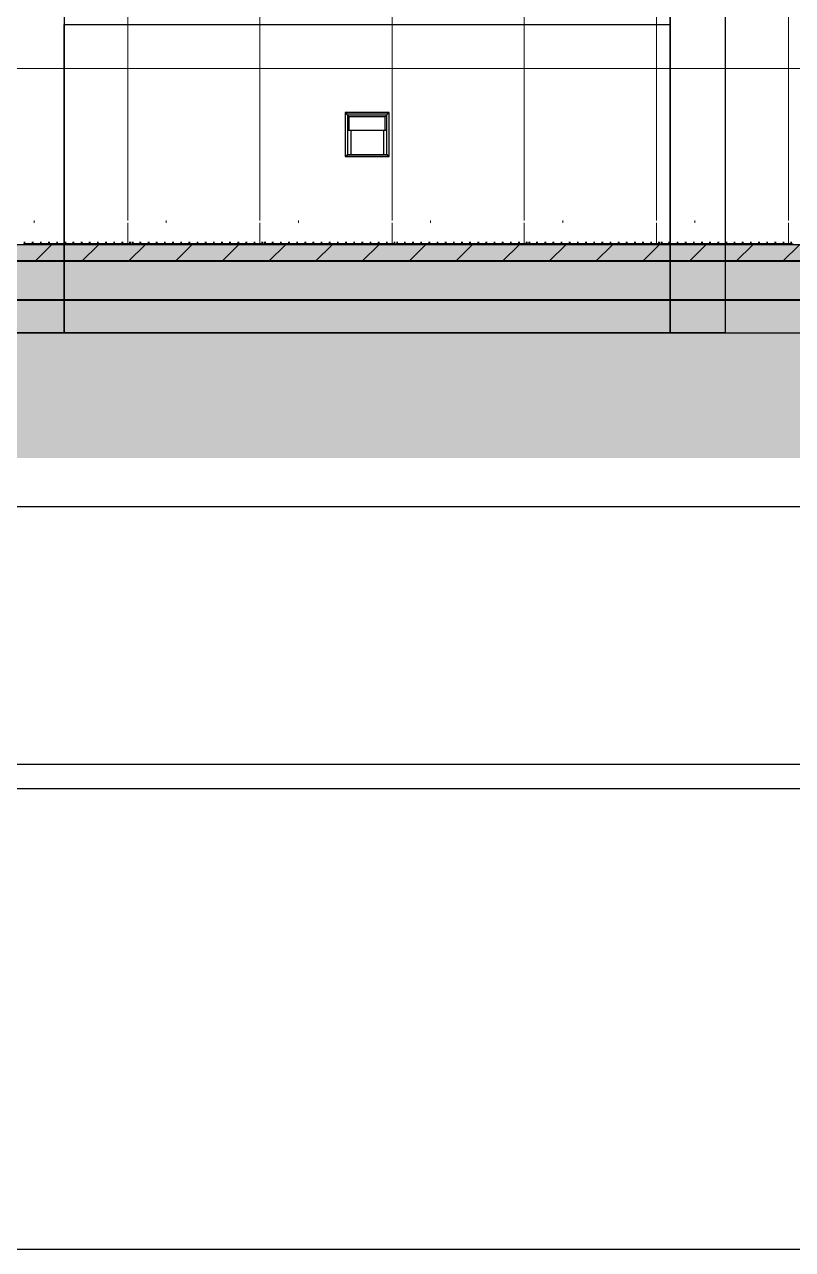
# Model space of a CAD drawing. Header units: millimetres. Extents: x 2519235 to 7246330, y 25937 to 201821.
# Drawn here: x 2855832 to 2859318, y 96627 to 102190 of the extents above; entities that cross this region are included whole.
import ezdxf
from ezdxf.xclip import XClip

# ---------------------------------------------------------------- set-up
doc = ezdxf.new("R2010")
doc.units = ezdxf.units.MM
doc.header["$XCLIPFRAME"] = 0
doc.linetypes.add('TA_GL_000.90000', pattern=[2.475, 0.9, -0.225, 0.225, -0.225, 0.9])
doc.layers.get('Defpoints').update_dxf_attribs({"color": 140})
for name, color, linetype in [('000 - 0_HIDE_OBJ_FRAMING_DEF_SUB_1', 250, 'Continuous'), ('000 - 0_SYM_DWG_GRIDLINE_MAIN_COLOR_251', 251, 'Continuous'), ('000 - CONCRETE_COL_CUT_COLOR_1', 1, 'Continuous'), ('000 - CONCRETE_COL_CUT_COLOR_3', 3, 'Continuous'), ('000 - CONCRETE_COL_CUT_COLOR_5', 5, 'Continuous'), ('000 - CONCRETE_COL_HATCH_', 251, 'Continuous'), ('000 - CONCRETE_COL_WIPEOUT_', 250, 'Continuous'), ('010 - ASPG_DIMS_OVERALL', 1, 'Continuous'), ('_งานโครงสร้าง', 251, 'Continuous')]:
    doc.layers.add(name, color=color, linetype=linetype)
doc.layers.add('A-DETL', color=1, linetype='Continuous', lineweight=70)
doc.layers.add('E-LITE-EQPM', color=2, linetype='Continuous', lineweight=9)
doc.layers.get('A-DETL').off()
doc.styles.add('FAMELINE_FOR_CKST', font='arial.ttf')
doc.styles.add('TA', font='', dxfattribs={"height": 4.5})
doc.styles.get('TA').set_extended_font_data('Cordia New')
doc.dimstyles.new('FAMELINE-CKST_C-C', dxfattribs={"dimtxt": 0.3, "dimasz": 0.15, "dimexe": 0.1, "dimexo": 0.1, "dimgap": 0.05, "dimtad": 1, "dimzin": 0, "dimdsep": 46, "dimtxsty": 'FAMELINE_FOR_CKST', "dimblk": 'ORIGIN', "dimblk1": 'ORIGIN', "dimblk2": 'ORIGIN', "dimsah": 1, "dimcen": 0.1, "dimdle": 0.1, "dimclrd": 256, "dimclre": 256, "dimclrt": 3, "dimadec": 0, "dimazin": 0, "dimtfac": 1, "dimtix": 1, "dimtmove": 2, "dimatfit": 3, "dimfxl": 1, "dimtolj": 1, "dimtzin": 0, "dimlwd": -1, "dimlwe": -1, "dimarcsym": 0})

# ---------------------------------------------------------------- blocks, each defined once
blk = doc.blocks.new('DPA_Drainage Gutter_Landscape PP17_REV B - DPA_Drainage Gutter_Landscape PP17_REV B-36085527-ENTRANCE 1 - ELEVATION 1')
at = {"layer": '000 - 0_HIDE_OBJ_FRAMING_DEF_SUB_1', "lineweight": 70}
for p, q in [((3002990.8, 101195), (3002983.8, 101195)), ((3002990.8, 101190), (3002990.8, 101195)), ((3003027.8, 101195), (3003020.8, 101195)), ((3003020.8, 101195), (3003020.8, 101190)), ((3003027.8, 101190), (3003027.8, 101195)), ((3003064.8, 101195), (3003057.8, 101195)), ((3003057.8, 101195), (3003057.8, 101190)), ((3003064.8, 101190), (3003064.8, 101195)), ((3003101.8, 101195), (3003094.8, 101195)), ((3003094.8, 101195), (3003094.8, 101190)), ((3003101.8, 101190), (3003101.8, 101195)), ((3003138.8, 101195), (3003131.8, 101195)), ((3003131.8, 101195), (3003131.8, 101190)), ((3003138.8, 101190), (3003138.8, 101195)), ((3003175.8, 101195), (3003168.8, 101195)), ((3003168.8, 101195), (3003168.8, 101190)), ((3003175.8, 101190), (3003175.8, 101195)), ((3003212.8, 101195), (3003205.8, 101195)), ((3003205.8, 101195), (3003205.8, 101190)), ((3003212.8, 101190), (3003212.8, 101195)), ((3003249.8, 101195), (3003242.8, 101195)), ((3003242.8, 101195), (3003242.8, 101190)), ((3003249.8, 101190), (3003249.8, 101195)), ((3003286.8, 101195), (3003279.8, 101195)), ((3003279.8, 101195), (3003279.8, 101190)), ((3003286.8, 101190), (3003286.8, 101195)), ((3003323.8, 101195), (3003316.8, 101195)), ((3003316.8, 101195), (3003316.8, 101190)), ((3003323.8, 101190), (3003323.8, 101195)), ((3003360.8, 101195), (3003353.8, 101195)), ((3003353.8, 101195), (3003353.8, 101190)), ((3003360.8, 101190), (3003360.8, 101195)), ((3003397.8, 101195), (3003390.8, 101195)), ((3003390.8, 101195), (3003390.8, 101190)), ((3003397.8, 101190), (3003397.8, 101195)), ((3003434.8, 101195), (3003427.8, 101195)), ((3003427.8, 101195), (3003427.8, 101190)), ((3003434.8, 101190), (3003434.8, 101195)), ((3003469.8, 101195), (3003462.8, 101195)), ((3003462.8, 101195), (3003462.8, 101190)), ((3003469.8, 101190), (3003469.8, 101195)), ((3003481.9, 101195), (3003474.9, 101195)), ((3003474.9, 101195), (3003474.9, 101190)), ((3003481.9, 101190), (3003481.9, 101195)), ((3003516.9, 101195), (3003509.9, 101195)), ((3003509.9, 101195), (3003509.9, 101190)), ((3003516.9, 101190), (3003516.9, 101195)), ((3003553.9, 101195), (3003546.9, 101195)), ((3003546.9, 101195), (3003546.9, 101190)), ((3003553.9, 101190), (3003553.9, 101195)), ((3003590.9, 101195), (3003583.9, 101195)), ((3003583.9, 101195), (3003583.9, 101190)), ((3003590.9, 101190), (3003590.9, 101195)), ((3003627.9, 101195), (3003620.9, 101195)), ((3003620.9, 101195), (3003620.9, 101190)), ((3003627.9, 101190), (3003627.9, 101195)), ((3003664.9, 101195), (3003657.9, 101195)), ((3003657.9, 101195), (3003657.9, 101190)), ((3003664.9, 101190), (3003664.9, 101195)), ((3003701.9, 101195), (3003694.9, 101195)), ((3003694.9, 101195), (3003694.9, 101190)), ((3003701.9, 101190), (3003701.9, 101195)), ((3003738.9, 101195), (3003731.9, 101195)), ((3003731.9, 101195), (3003731.9, 101190)), ((3003738.9, 101190), (3003738.9, 101195)), ((3003775.9, 101195), (3003768.9, 101195)), ((3003768.9, 101195), (3003768.9, 101190)), ((3003775.9, 101190), (3003775.9, 101195)), ((3003812.9, 101195), (3003805.9, 101195)), ((3003805.9, 101195), (3003805.9, 101190)), ((3003812.9, 101190), (3003812.9, 101195)), ((3003849.9, 101195), (3003842.9, 101195)), ((3003842.9, 101195), (3003842.9, 101190)), ((3003849.9, 101190), (3003849.9, 101195)), ((3003886.9, 101195), (3003879.9, 101195)), ((3003879.9, 101195), (3003879.9, 101190)), ((3003886.9, 101190), (3003886.9, 101195)), ((3003923.9, 101195), (3003916.9, 101195)), ((3003916.9, 101195), (3003916.9, 101190)), ((3003923.9, 101190), (3003923.9, 101195)), ((3003960.9, 101195), (3003953.9, 101195)), ((3003953.9, 101195), (3003953.9, 101190)), ((3003960.9, 101190), (3003960.9, 101195)), ((3003997.9, 101195), (3003990.9, 101195)), ((3003990.9, 101195), (3003990.9, 101190)), ((3003997.9, 101190), (3003997.9, 101195)), ((3004034.9, 101195), (3004027.9, 101195)), ((3004027.9, 101195), (3004027.9, 101190)), ((3004034.9, 101190), (3004034.9, 101195)), ((3004069.9, 101195), (3004062.9, 101195)), ((3004062.9, 101195), (3004062.9, 101190)), ((3004069.9, 101190), (3004069.9, 101195)), ((3004082.1, 101195), (3004075.1, 101195)), ((3004075.1, 101195), (3004075.1, 101190)), ((3004082.1, 101190), (3004082.1, 101195)), ((3004117.1, 101195), (3004110.1, 101195)), ((3004110.1, 101195), (3004110.1, 101190)), ((3004117.1, 101190), (3004117.1, 101195)), ((3004154.1, 101195), (3004147.1, 101195)), ((3004147.1, 101195), (3004147.1, 101190)), ((3004154.1, 101190), (3004154.1, 101195)), ((3004191.1, 101195), (3004184.1, 101195)), ((3004184.1, 101195), (3004184.1, 101190)), ((3004191.1, 101190), (3004191.1, 101195)), ((3004228.1, 101195), (3004221.1, 101195)), ((3004221.1, 101195), (3004221.1, 101190)), ((3004228.1, 101190), (3004228.1, 101195)), ((3004265.1, 101195), (3004258.1, 101195)), ((3004258.1, 101195), (3004258.1, 101190)), ((3004265.1, 101190), (3004265.1, 101195)), ((3004302.1, 101195), (3004295.1, 101195)), ((3004295.1, 101195), (3004295.1, 101190)), ((3004302.1, 101190), (3004302.1, 101195)), ((3004339.1, 101195), (3004332.1, 101195)), ((3004332.1, 101195), (3004332.1, 101190)), ((3004339.1, 101190), (3004339.1, 101195)), ((3004376.1, 101195), (3004369.1, 101195)), ((3004369.1, 101195), (3004369.1, 101190)), ((3004376.1, 101190), (3004376.1, 101195)), ((3004413.1, 101195), (3004406.1, 101195)), ((3004406.1, 101195), (3004406.1, 101190)), ((3004413.1, 101190), (3004413.1, 101195)), ((3004450.1, 101195), (3004443.1, 101195)), ((3004443.1, 101195), (3004443.1, 101190)), ((3004450.1, 101190), (3004450.1, 101195)), ((3004487.1, 101195), (3004480.1, 101195)), ((3004480.1, 101195), (3004480.1, 101190)), ((3004487.1, 101190), (3004487.1, 101195)), ((3004524.1, 101195), (3004517.1, 101195)), ((3004517.1, 101195), (3004517.1, 101190)), ((3004524.1, 101190), (3004524.1, 101195)), ((3004561.1, 101195), (3004554.1, 101195)), ((3004554.1, 101195), (3004554.1, 101190)), ((3004561.1, 101190), (3004561.1, 101195)), ((3004598.1, 101195), (3004591.1, 101195)), ((3004591.1, 101195), (3004591.1, 101190)), ((3004598.1, 101190), (3004598.1, 101195)), ((3004635.1, 101195), (3004628.1, 101195)), ((3004628.1, 101195), (3004628.1, 101190)), ((3004635.1, 101190), (3004635.1, 101195)), ((3004670.1, 101195), (3004663.1, 101195)), ((3004663.1, 101195), (3004663.1, 101190)), ((3004670.1, 101190), (3004670.1, 101195)), ((3004682.3, 101195), (3004675.3, 101195)), ((3004675.3, 101195), (3004675.3, 101190)), ((3004682.3, 101190), (3004682.3, 101195)), ((3004717.3, 101195), (3004710.3, 101195)), ((3004710.3, 101195), (3004710.3, 101190)), ((3004717.3, 101190), (3004717.3, 101195)), ((3004754.3, 101195), (3004747.3, 101195)), ((3004747.3, 101195), (3004747.3, 101190)), ((3004754.3, 101190), (3004754.3, 101195)), ((3004791.3, 101195), (3004784.3, 101195)), ((3004784.3, 101195), (3004784.3, 101190)), ((3004791.3, 101190), (3004791.3, 101195)), ((3004828.3, 101195), (3004821.3, 101195)), ((3004821.3, 101195), (3004821.3, 101190)), ((3004828.3, 101190), (3004828.3, 101195)), ((3004865.3, 101195), (3004858.3, 101195)), ((3004858.3, 101195), (3004858.3, 101190)), ((3004865.3, 101190), (3004865.3, 101195)), ((3004902.3, 101195), (3004895.3, 101195)), ((3004895.3, 101195), (3004895.3, 101190)), ((3004902.3, 101190), (3004902.3, 101195)), ((3004939.3, 101195), (3004932.3, 101195)), ((3004932.3, 101195), (3004932.3, 101190)), ((3004939.3, 101190), (3004939.3, 101195)), ((3004976.3, 101195), (3004969.3, 101195)), ((3004969.3, 101195), (3004969.3, 101190)), ((3004976.3, 101190), (3004976.3, 101195)), ((3005013.3, 101195), (3005006.3, 101195)), ((3005006.3, 101195), (3005006.3, 101190)), ((3005013.3, 101190), (3005013.3, 101195)), ((3005050.3, 101195), (3005043.3, 101195)), ((3005043.3, 101195), (3005043.3, 101190)), ((3005050.3, 101190), (3005050.3, 101195)), ((3005087.3, 101195), (3005080.3, 101195)), ((3005080.3, 101195), (3005080.3, 101190)), ((3005087.3, 101190), (3005087.3, 101195)), ((3005124.3, 101195), (3005117.3, 101195)), ((3005117.3, 101195), (3005117.3, 101190)), ((3005124.3, 101190), (3005124.3, 101195)), ((3005161.3, 101195), (3005154.3, 101195)), ((3005154.3, 101195), (3005154.3, 101190)), ((3005161.3, 101190), (3005161.3, 101195)), ((3005198.3, 101195), (3005191.3, 101195)), ((3005191.3, 101195), (3005191.3, 101190)), ((3005198.3, 101190), (3005198.3, 101195)), ((3005235.3, 101195), (3005228.3, 101195)), ((3005228.3, 101195), (3005228.3, 101190)), ((3005235.3, 101190), (3005235.3, 101195)), ((3005270.3, 101195), (3005263.3, 101195)), ((3005263.3, 101195), (3005263.3, 101190)), ((3005270.3, 101190), (3005270.3, 101195)), ((3005282.4, 101195), (3005275.4, 101195)), ((3005275.4, 101195), (3005275.4, 101190)), ((3005282.4, 101190), (3005282.4, 101195)), ((3005317.4, 101195), (3005310.4, 101195)), ((3005310.4, 101195), (3005310.4, 101190)), ((3005317.4, 101190), (3005317.4, 101195)), ((3005354.4, 101195), (3005347.4, 101195)), ((3005347.4, 101195), (3005347.4, 101190)), ((3005354.4, 101190), (3005354.4, 101195)), ((3005391.4, 101195), (3005384.4, 101195)), ((3005384.4, 101195), (3005384.4, 101190)), ((3005391.4, 101190), (3005391.4, 101195)), ((3005428.4, 101195), (3005421.4, 101195)), ((3005421.4, 101195), (3005421.4, 101190)), ((3005428.4, 101190), (3005428.4, 101195)), ((3005465.4, 101195), (3005458.4, 101195)), ((3005458.4, 101195), (3005458.4, 101190)), ((3005465.4, 101190), (3005465.4, 101195)), ((3005502.4, 101195), (3005495.4, 101195)), ((3005495.4, 101195), (3005495.4, 101190)), ((3005502.4, 101190), (3005502.4, 101195)), ((3005539.4, 101195), (3005532.4, 101195)), ((3005532.4, 101195), (3005532.4, 101190)), ((3005539.4, 101190), (3005539.4, 101195)), ((3005576.4, 101195), (3005569.4, 101195)), ((3005569.4, 101195), (3005569.4, 101190)), ((3005576.4, 101190), (3005576.4, 101195)), ((3005613.4, 101195), (3005606.4, 101195)), ((3005606.4, 101195), (3005606.4, 101190)), ((3005613.4, 101190), (3005613.4, 101195)), ((3005650.4, 101195), (3005643.4, 101195)), ((3005643.4, 101195), (3005643.4, 101190)), ((3005650.4, 101190), (3005650.4, 101195)), ((3005687.4, 101195), (3005680.4, 101195)), ((3005680.4, 101195), (3005680.4, 101190)), ((3005687.4, 101190), (3005687.4, 101195)), ((3005724.4, 101195), (3005717.4, 101195)), ((3005717.4, 101195), (3005717.4, 101190)), ((3005724.4, 101190), (3005724.4, 101195)), ((3005761.4, 101195), (3005754.4, 101195)), ((3005754.4, 101195), (3005754.4, 101190)), ((3005761.4, 101190), (3005761.4, 101195)), ((3005798.4, 101195), (3005791.4, 101195)), ((3005791.4, 101195), (3005791.4, 101190)), ((3005798.4, 101190), (3005798.4, 101195)), ((3005835.4, 101195), (3005828.4, 101195)), ((3005828.4, 101195), (3005828.4, 101190)), ((3005835.4, 101190), (3005835.4, 101195)), ((3005870.4, 101195), (3005863.4, 101195)), ((3005863.4, 101195), (3005863.4, 101190)), ((3005870.4, 101190), (3005870.4, 101195)), ((3005882.6, 101195), (3005875.6, 101195)), ((3005875.6, 101195), (3005875.6, 101190)), ((3005882.6, 101190), (3005882.6, 101195)), ((3005917.6, 101195), (3005910.6, 101195)), ((3005910.6, 101195), (3005910.6, 101190)), ((3005917.6, 101190), (3005917.6, 101195)), ((3005954.6, 101195), (3005947.6, 101195)), ((3005947.6, 101195), (3005947.6, 101190)), ((3005954.6, 101190), (3005954.6, 101195)), ((3005991.6, 101195), (3005984.6, 101195)), ((3005984.6, 101195), (3005984.6, 101190)), ((3005991.6, 101190), (3005991.6, 101195)), ((3006028.6, 101195), (3006021.6, 101195)), ((3006021.6, 101195), (3006021.6, 101190)), ((3006028.6, 101190), (3006028.6, 101195)), ((3006065.6, 101195), (3006058.6, 101195)), ((3006058.6, 101195), (3006058.6, 101190)), ((3006065.6, 101190), (3006065.6, 101195)), ((3006102.6, 101195), (3006095.6, 101195)), ((3006095.6, 101195), (3006095.6, 101190)), ((3006102.6, 101190), (3006102.6, 101195)), ((3006139.6, 101195), (3006132.6, 101195)), ((3006132.6, 101195), (3006132.6, 101190)), ((3006139.6, 101190), (3006139.6, 101195)), ((3006176.6, 101195), (3006169.6, 101195)), ((3006169.6, 101195), (3006169.6, 101190)), ((3006176.6, 101190), (3006176.6, 101195)), ((3006213.6, 101195), (3006206.6, 101195)), ((3006206.6, 101195), (3006206.6, 101190)), ((3006213.6, 101190), (3006213.6, 101195)), ((3006250.6, 101195), (3006243.6, 101195)), ((3006243.6, 101195), (3006243.6, 101190)), ((3006250.6, 101190), (3006250.6, 101195)), ((3006287.6, 101195), (3006280.6, 101195)), ((3006280.6, 101195), (3006280.6, 101190)), ((3006287.6, 101190), (3006287.6, 101195)), ((3006324.6, 101195), (3006317.6, 101195)), ((3006317.6, 101195), (3006317.6, 101190)), ((3006324.6, 101190), (3006324.6, 101195)), ((3006361.6, 101195), (3006354.6, 101195)), ((3006354.6, 101195), (3006354.6, 101190)), ((3006361.6, 101190), (3006361.6, 101195)), ((3006398.6, 101195), (3006391.6, 101195)), ((3006391.6, 101195), (3006391.6, 101190)), ((3006398.6, 101190), (3006398.6, 101195)), ((3006435.6, 101195), (3006428.6, 101195)), ((3006428.6, 101195), (3006428.6, 101190)), ((3006435.6, 101190), (3006435.6, 101195)), ((3006470.6, 101195), (3006463.6, 101195)), ((3006463.6, 101195), (3006463.6, 101190)), ((3006470.6, 101190), (3006470.6, 101195))]:
    blk.add_line(p, q, dxfattribs=at)
at = {"layer": '000 - 0_HIDE_OBJ_FRAMING_DEF_SUB_1'}
for p, q in [((3002990.8, 101190), (3002990.8, 101195)), ((3002990.8, 101195), (3003020.8, 101195)), ((3003020.8, 101190), (3002990.8, 101190)), ((3003020.8, 101195), (3003020.8, 101190)), ((3003027.8, 101195), (3003027.8, 101190)), ((3003027.8, 101195), (3003057.8, 101195)), ((3003057.8, 101190), (3003027.8, 101190)), ((3003057.8, 101195), (3003057.8, 101190)), ((3003064.8, 101190), (3003064.8, 101195)), ((3003064.8, 101195), (3003094.8, 101195)), ((3003094.8, 101190), (3003064.8, 101190)), ((3003094.8, 101195), (3003094.8, 101190)), ((3003101.8, 101195), (3003101.8, 101190)), ((3003101.8, 101195), (3003131.8, 101195)), ((3003131.8, 101190), (3003101.8, 101190)), ((3003131.8, 101195), (3003131.8, 101190)), ((3003138.8, 101190), (3003138.8, 101195)), ((3003138.8, 101195), (3003168.8, 101195)), ((3003168.8, 101190), (3003138.8, 101190)), ((3003168.8, 101195), (3003168.8, 101190)), ((3003175.8, 101195), (3003175.8, 101190)), ((3003175.8, 101195), (3003205.8, 101195)), ((3003205.8, 101190), (3003175.8, 101190)), ((3003205.8, 101190), (3003205.8, 101195)), ((3003212.8, 101195), (3003212.8, 101190)), ((3003212.8, 101195), (3003242.8, 101195)), ((3003242.8, 101190), (3003212.8, 101190)), ((3003242.8, 101195), (3003242.8, 101190)), ((3003249.8, 101195), (3003249.8, 101190)), ((3003249.8, 101195), (3003279.8, 101195)), ((3003279.8, 101190), (3003249.8, 101190)), ((3003279.8, 101190), (3003279.8, 101195)), ((3003286.8, 101195), (3003286.8, 101190)), ((3003286.8, 101195), (3003316.8, 101195)), ((3003316.8, 101190), (3003286.8, 101190)), ((3003316.8, 101195), (3003316.8, 101190)), ((3003323.8, 101195), (3003323.8, 101190)), ((3003323.8, 101195), (3003353.8, 101195)), ((3003353.8, 101190), (3003323.8, 101190)), ((3003353.8, 101190), (3003353.8, 101195)), ((3003360.8, 101195), (3003360.8, 101190)), ((3003360.8, 101195), (3003390.8, 101195)), ((3003390.8, 101190), (3003360.8, 101190)), ((3003390.8, 101195), (3003390.8, 101190)), ((3003397.8, 101195), (3003397.8, 101190)), ((3003397.8, 101195), (3003427.8, 101195)), ((3003427.8, 101190), (3003397.8, 101190)), ((3003427.8, 101190), (3003427.8, 101195)), ((3003434.8, 101195), (3003434.8, 101190)), ((3003434.8, 101195), (3003462.8, 101195)), ((3003462.8, 101190), (3003434.8, 101190)), ((3003462.8, 101195), (3003462.8, 101190)), ((3003481.9, 101190), (3003481.9, 101195)), ((3003481.9, 101195), (3003509.9, 101195)), ((3003509.9, 101190), (3003481.9, 101190)), ((3003509.9, 101195), (3003509.9, 101190)), ((3003516.9, 101190), (3003516.9, 101195)), ((3003516.9, 101195), (3003546.9, 101195)), ((3003546.9, 101190), (3003516.9, 101190)), ((3003546.9, 101195), (3003546.9, 101190)), ((3003553.9, 101195), (3003553.9, 101190)), ((3003553.9, 101195), (3003583.9, 101195)), ((3003583.9, 101190), (3003553.9, 101190)), ((3003583.9, 101195), (3003583.9, 101190)), ((3003590.9, 101190), (3003590.9, 101195)), ((3003590.9, 101195), (3003620.9, 101195)), ((3003620.9, 101190), (3003590.9, 101190)), ((3003620.9, 101195), (3003620.9, 101190)), ((3003627.9, 101195), (3003627.9, 101190)), ((3003627.9, 101195), (3003657.9, 101195)), ((3003657.9, 101190), (3003627.9, 101190)), ((3003657.9, 101195), (3003657.9, 101190)), ((3003664.9, 101190), (3003664.9, 101195)), ((3003664.9, 101195), (3003694.9, 101195)), ((3003694.9, 101190), (3003664.9, 101190)), ((3003694.9, 101195), (3003694.9, 101190)), ((3003701.9, 101195), (3003701.9, 101190)), ((3003701.9, 101195), (3003731.9, 101195)), ((3003731.9, 101190), (3003701.9, 101190)), ((3003731.9, 101195), (3003731.9, 101190)), ((3003738.9, 101190), (3003738.9, 101195)), ((3003738.9, 101195), (3003768.9, 101195)), ((3003768.9, 101190), (3003738.9, 101190)), ((3003768.9, 101195), (3003768.9, 101190)), ((3003775.9, 101195), (3003775.9, 101190)), ((3003775.9, 101195), (3003805.9, 101195)), ((3003805.9, 101190), (3003775.9, 101190)), ((3003805.9, 101190), (3003805.9, 101195)), ((3003812.9, 101195), (3003812.9, 101190)), ((3003812.9, 101195), (3003842.9, 101195)), ((3003842.9, 101190), (3003812.9, 101190)), ((3003842.9, 101195), (3003842.9, 101190)), ((3003849.9, 101195), (3003849.9, 101190)), ((3003849.9, 101195), (3003879.9, 101195)), ((3003879.9, 101190), (3003849.9, 101190)), ((3003879.9, 101190), (3003879.9, 101195)), ((3003886.9, 101195), (3003886.9, 101190)), ((3003886.9, 101195), (3003916.9, 101195)), ((3003916.9, 101190), (3003888, 101190)), ((3003916.9, 101195), (3003916.9, 101190)), ((3003923.9, 101195), (3003923.9, 101190)), ((3003923.9, 101195), (3003953.9, 101195)), ((3003953.9, 101190), (3003923.9, 101190)), ((3003953.9, 101190), (3003953.9, 101195)), ((3003960.9, 101195), (3003960.9, 101190)), ((3003960.9, 101195), (3003990.9, 101195)), ((3003990.9, 101190), (3003960.9, 101190)), ((3003990.9, 101195), (3003990.9, 101190)), ((3003997.9, 101195), (3003997.9, 101190)), ((3003997.9, 101195), (3004027.9, 101195)), ((3004027.9, 101190), (3003997.9, 101190)), ((3004027.9, 101190), (3004027.9, 101195)), ((3004034.9, 101195), (3004034.9, 101190)), ((3004034.9, 101195), (3004062.9, 101195)), ((3004062.9, 101190), (3004034.9, 101190)), ((3004062.9, 101195), (3004062.9, 101190)), ((3004082.1, 101190), (3004082.1, 101195)), ((3004082.1, 101195), (3004110.1, 101195)), ((3004110.1, 101190), (3004082.1, 101190)), ((3004110.1, 101195), (3004110.1, 101190)), ((3004117.1, 101190), (3004117.1, 101195)), ((3004117.1, 101195), (3004147.1, 101195)), ((3004147.1, 101190), (3004117.1, 101190)), ((3004147.1, 101195), (3004147.1, 101190)), ((3004154.1, 101195), (3004154.1, 101190)), ((3004154.1, 101195), (3004184.1, 101195)), ((3004184.1, 101190), (3004154.1, 101190)), ((3004184.1, 101195), (3004184.1, 101190)), ((3004191.1, 101190), (3004191.1, 101195)), ((3004191.1, 101195), (3004221.1, 101195)), ((3004221.1, 101190), (3004191.1, 101190)), ((3004221.1, 101195), (3004221.1, 101190)), ((3004228.1, 101195), (3004228.1, 101190)), ((3004228.1, 101195), (3004258.1, 101195)), ((3004258.1, 101190), (3004228.1, 101190)), ((3004258.1, 101195), (3004258.1, 101190)), ((3004265.1, 101190), (3004265.1, 101195)), ((3004265.1, 101195), (3004295.1, 101195)), ((3004295.1, 101190), (3004265.1, 101190)), ((3004295.1, 101195), (3004295.1, 101190)), ((3004302.1, 101195), (3004302.1, 101190)), ((3004302.1, 101195), (3004332.1, 101195)), ((3004332.1, 101190), (3004302.1, 101190)), ((3004332.1, 101195), (3004332.1, 101190)), ((3004339.1, 101190), (3004339.1, 101195)), ((3004339.1, 101195), (3004369.1, 101195)), ((3004369.1, 101190), (3004339.1, 101190)), ((3004369.1, 101195), (3004369.1, 101190)), ((3004376.1, 101195), (3004376.1, 101190)), ((3004376.1, 101195), (3004406.1, 101195)), ((3004406.1, 101190), (3004376.1, 101190)), ((3004406.1, 101190), (3004406.1, 101195)), ((3004413.1, 101195), (3004413.1, 101190)), ((3004413.1, 101195), (3004443.1, 101195)), ((3004443.1, 101190), (3004413.1, 101190)), ((3004443.1, 101195), (3004443.1, 101190)), ((3004450.1, 101195), (3004450.1, 101190)), ((3004450.1, 101195), (3004480.1, 101195)), ((3004480.1, 101190), (3004450.1, 101190)), ((3004480.1, 101190), (3004480.1, 101195)), ((3004487.1, 101195), (3004487.1, 101190)), ((3004487.1, 101195), (3004517.1, 101195)), ((3004517.1, 101190), (3004487.1, 101190)), ((3004517.1, 101195), (3004517.1, 101190)), ((3004524.1, 101195), (3004524.1, 101190)), ((3004524.1, 101195), (3004554.1, 101195)), ((3004554.1, 101190), (3004524.1, 101190)), ((3004554.1, 101190), (3004554.1, 101195)), ((3004561.1, 101195), (3004561.1, 101190)), ((3004561.1, 101195), (3004591.1, 101195)), ((3004591.1, 101190), (3004561.1, 101190)), ((3004591.1, 101195), (3004591.1, 101190)), ((3004598.1, 101195), (3004598.1, 101190)), ((3004598.1, 101195), (3004628.1, 101195)), ((3004628.1, 101190), (3004598.1, 101190)), ((3004628.1, 101190), (3004628.1, 101195)), ((3004635.1, 101195), (3004635.1, 101190)), ((3004635.1, 101195), (3004663.1, 101195)), ((3004663.1, 101190), (3004635.1, 101190)), ((3004663.1, 101195), (3004663.1, 101190)), ((3004682.3, 101190), (3004682.3, 101195)), ((3004682.3, 101195), (3004710.3, 101195)), ((3004710.3, 101190), (3004682.3, 101190)), ((3004710.3, 101195), (3004710.3, 101190)), ((3004717.3, 101190), (3004717.3, 101195)), ((3004717.3, 101195), (3004747.3, 101195)), ((3004747.3, 101190), (3004717.3, 101190)), ((3004747.3, 101195), (3004747.3, 101190)), ((3004754.3, 101195), (3004754.3, 101190)), ((3004754.3, 101195), (3004784.3, 101195)), ((3004784.3, 101190), (3004754.3, 101190)), ((3004784.3, 101195), (3004784.3, 101190)), ((3004791.3, 101190), (3004791.3, 101195)), ((3004791.3, 101195), (3004821.3, 101195)), ((3004821.3, 101190), (3004791.3, 101190)), ((3004821.3, 101195), (3004821.3, 101190)), ((3004828.3, 101195), (3004828.3, 101190)), ((3004828.3, 101195), (3004858.3, 101195)), ((3004858.3, 101190), (3004828.3, 101190)), ((3004858.3, 101195), (3004858.3, 101190)), ((3004865.3, 101190), (3004865.3, 101195)), ((3004865.3, 101195), (3004895.3, 101195)), ((3004895.3, 101190), (3004865.3, 101190)), ((3004895.3, 101195), (3004895.3, 101190)), ((3004902.3, 101195), (3004902.3, 101190)), ((3004902.3, 101195), (3004932.3, 101195)), ((3004932.3, 101190), (3004902.3, 101190)), ((3004932.3, 101195), (3004932.3, 101190)), ((3004939.3, 101190), (3004939.3, 101195)), ((3004939.3, 101195), (3004969.3, 101195)), ((3004969.3, 101190), (3004939.3, 101190)), ((3004969.3, 101195), (3004969.3, 101190)), ((3004976.3, 101195), (3004976.3, 101190)), ((3004976.3, 101195), (3005006.3, 101195)), ((3005006.3, 101190), (3004976.3, 101190)), ((3005006.3, 101190), (3005006.3, 101195)), ((3005013.3, 101195), (3005013.3, 101190)), ((3005013.3, 101195), (3005043.3, 101195)), ((3005043.3, 101190), (3005013.3, 101190)), ((3005043.3, 101195), (3005043.3, 101190)), ((3005050.3, 101195), (3005050.3, 101190)), ((3005050.3, 101195), (3005080.3, 101195)), ((3005080.3, 101190), (3005050.3, 101190)), ((3005080.3, 101190), (3005080.3, 101195)), ((3005087.3, 101195), (3005087.3, 101190)), ((3005087.3, 101195), (3005117.3, 101195)), ((3005117.3, 101190), (3005087.3, 101190)), ((3005117.3, 101195), (3005117.3, 101190)), ((3005124.3, 101195), (3005124.3, 101190)), ((3005124.3, 101195), (3005154.3, 101195)), ((3005154.3, 101190), (3005124.3, 101190)), ((3005154.3, 101190), (3005154.3, 101195)), ((3005161.3, 101195), (3005161.3, 101190)), ((3005161.3, 101195), (3005191.3, 101195)), ((3005191.3, 101190), (3005161.3, 101190)), ((3005191.3, 101195), (3005191.3, 101190)), ((3005198.3, 101195), (3005198.3, 101190)), ((3005198.3, 101195), (3005228.3, 101195)), ((3005228.3, 101190), (3005198.3, 101190)), ((3005228.3, 101190), (3005228.3, 101195)), ((3005235.3, 101195), (3005235.3, 101190)), ((3005235.3, 101195), (3005263.3, 101195)), ((3005263.3, 101190), (3005235.3, 101190)), ((3005263.3, 101195), (3005263.3, 101190)), ((3005282.4, 101190), (3005282.4, 101195)), ((3005282.4, 101195), (3005310.4, 101195)), ((3005310.4, 101190), (3005282.4, 101190)), ((3005310.4, 101195), (3005310.4, 101190)), ((3005317.4, 101190), (3005317.4, 101195)), ((3005317.4, 101195), (3005347.4, 101195)), ((3005347.4, 101190), (3005317.4, 101190)), ((3005347.4, 101195), (3005347.4, 101190)), ((3005354.4, 101195), (3005354.4, 101190)), ((3005354.4, 101195), (3005384.4, 101195)), ((3005384.4, 101190), (3005354.4, 101190)), ((3005384.4, 101195), (3005384.4, 101190)), ((3005391.4, 101190), (3005391.4, 101195)), ((3005391.4, 101195), (3005421.4, 101195)), ((3005421.4, 101190), (3005391.4, 101190)), ((3005421.4, 101195), (3005421.4, 101190)), ((3005428.4, 101195), (3005428.4, 101190)), ((3005428.4, 101195), (3005458.4, 101195)), ((3005458.4, 101190), (3005428.4, 101190)), ((3005458.4, 101195), (3005458.4, 101190)), ((3005465.4, 101190), (3005465.4, 101195)), ((3005465.4, 101195), (3005495.4, 101195)), ((3005495.4, 101190), (3005465.4, 101190)), ((3005495.4, 101195), (3005495.4, 101190)), ((3005502.4, 101195), (3005502.4, 101190)), ((3005502.4, 101195), (3005532.4, 101195)), ((3005532.4, 101190), (3005502.4, 101190)), ((3005532.4, 101195), (3005532.4, 101190)), ((3005539.4, 101190), (3005539.4, 101195)), ((3005539.4, 101195), (3005569.4, 101195)), ((3005569.4, 101190), (3005539.4, 101190)), ((3005569.4, 101195), (3005569.4, 101190)), ((3005576.4, 101195), (3005576.4, 101190)), ((3005576.4, 101195), (3005606.4, 101195)), ((3005606.4, 101190), (3005576.4, 101190)), ((3005606.4, 101190), (3005606.4, 101195)), ((3005613.4, 101195), (3005613.4, 101190)), ((3005613.4, 101195), (3005643.4, 101195)), ((3005643.4, 101190), (3005613.4, 101190)), ((3005643.4, 101195), (3005643.4, 101190)), ((3005650.4, 101195), (3005650.4, 101190)), ((3005650.4, 101195), (3005680.4, 101195)), ((3005680.4, 101190), (3005650.4, 101190)), ((3005680.4, 101190), (3005680.4, 101195)), ((3005687.4, 101195), (3005687.4, 101190)), ((3005687.4, 101195), (3005717.4, 101195)), ((3005717.4, 101190), (3005687.4, 101190)), ((3005717.4, 101195), (3005717.4, 101190)), ((3005724.4, 101195), (3005724.4, 101190)), ((3005724.4, 101195), (3005754.4, 101195)), ((3005754.4, 101190), (3005724.4, 101190)), ((3005754.4, 101190), (3005754.4, 101195)), ((3005761.4, 101195), (3005761.4, 101190)), ((3005761.4, 101195), (3005791.4, 101195)), ((3005791.4, 101190), (3005761.4, 101190)), ((3005791.4, 101195), (3005791.4, 101190)), ((3005798.4, 101195), (3005798.4, 101190)), ((3005798.4, 101195), (3005828.4, 101195)), ((3005828.4, 101190), (3005798.4, 101190)), ((3005828.4, 101190), (3005828.4, 101195)), ((3005835.4, 101195), (3005835.4, 101190)), ((3005835.4, 101195), (3005863.4, 101195)), ((3005863.4, 101190), (3005835.4, 101190)), ((3005863.4, 101195), (3005863.4, 101190)), ((3005882.6, 101190), (3005882.6, 101195)), ((3005882.6, 101195), (3005910.6, 101195)), ((3005910.6, 101190), (3005882.6, 101190)), ((3005910.6, 101195), (3005910.6, 101190)), ((3005917.6, 101190), (3005917.6, 101195)), ((3005917.6, 101195), (3005947.6, 101195)), ((3005947.6, 101190), (3005917.6, 101190)), ((3005947.6, 101195), (3005947.6, 101190)), ((3005954.6, 101195), (3005954.6, 101190)), ((3005954.6, 101195), (3005984.6, 101195)), ((3005984.6, 101190), (3005954.6, 101190)), ((3005984.6, 101195), (3005984.6, 101190)), ((3005991.6, 101190), (3005991.6, 101195)), ((3005991.6, 101195), (3006021.6, 101195)), ((3006021.6, 101190), (3005991.6, 101190)), ((3006021.6, 101195), (3006021.6, 101190)), ((3006028.6, 101195), (3006028.6, 101190)), ((3006028.6, 101195), (3006058.6, 101195)), ((3006058.6, 101190), (3006028.6, 101190)), ((3006058.6, 101195), (3006058.6, 101190)), ((3006065.6, 101190), (3006065.6, 101195)), ((3006065.6, 101195), (3006095.6, 101195)), ((3006095.6, 101190), (3006065.6, 101190)), ((3006095.6, 101195), (3006095.6, 101190)), ((3006102.6, 101195), (3006102.6, 101190)), ((3006102.6, 101195), (3006132.6, 101195)), ((3006132.6, 101190), (3006102.6, 101190)), ((3006132.6, 101195), (3006132.6, 101190)), ((3006139.6, 101190), (3006139.6, 101195)), ((3006139.6, 101195), (3006169.6, 101195)), ((3006169.6, 101190), (3006139.6, 101190)), ((3006169.6, 101195), (3006169.6, 101190)), ((3006176.6, 101195), (3006176.6, 101190)), ((3006176.6, 101195), (3006206.6, 101195)), ((3006206.6, 101190), (3006176.6, 101190)), ((3006206.6, 101190), (3006206.6, 101195)), ((3006213.6, 101195), (3006213.6, 101190)), ((3006213.6, 101195), (3006243.6, 101195)), ((3006243.6, 101190), (3006213.6, 101190)), ((3006243.6, 101195), (3006243.6, 101190)), ((3006250.6, 101195), (3006250.6, 101190)), ((3006250.6, 101195), (3006280.6, 101195)), ((3006280.6, 101190), (3006250.6, 101190)), ((3006280.6, 101190), (3006280.6, 101195)), ((3006287.6, 101195), (3006287.6, 101190)), ((3006287.6, 101195), (3006317.6, 101195)), ((3006317.6, 101190), (3006287.6, 101190)), ((3006317.6, 101195), (3006317.6, 101190)), ((3006324.6, 101195), (3006324.6, 101190)), ((3006324.6, 101195), (3006354.6, 101195)), ((3006354.6, 101190), (3006324.6, 101190)), ((3006354.6, 101190), (3006354.6, 101195)), ((3006361.6, 101195), (3006361.6, 101190)), ((3006361.6, 101195), (3006391.6, 101195)), ((3006391.6, 101190), (3006361.6, 101190)), ((3006391.6, 101195), (3006391.6, 101190)), ((3006398.6, 101195), (3006398.6, 101190)), ((3006398.6, 101195), (3006428.6, 101195)), ((3006428.6, 101190), (3006398.6, 101190)), ((3006428.6, 101190), (3006428.6, 101195)), ((3006435.6, 101195), (3006435.6, 101190)), ((3006435.6, 101195), (3006463.6, 101195)), ((3006463.6, 101190), (3006435.6, 101190)), ((3006463.6, 101195), (3006463.6, 101190))]:
    blk.add_line(p, q, dxfattribs=at)
blk = doc.blocks.new('DPA_LIGHTING_WALL MOUNT_WLL711 1 - 10W LED_use_-35905488-ENTRANCE 1 - ELEVATION 1')
at = {"layer": '000 - 0_HIDE_OBJ_FRAMING_DEF_SUB_1'}
for p, q in [((2983642.6, 101790), (2983442.6, 101790)), ((2983442.6, 101790), (2983442.6, 101590)), ((2983443.6, 101789), (2983459.7, 101771)), ((2983443.6, 101789), (2983641.6, 101789)), ((2983443.6, 101591), (2983443.6, 101789)), ((2983452.6, 101780), (2983632.6, 101780)), ((2983452.6, 101780), (2983452.6, 101600)), ((2983624.7, 101771), (2983459.7, 101771)), ((2983459.7, 101771), (2983459.7, 101709.4)), ((2983624.7, 101771), (2983641.6, 101789)), ((2983624.7, 101709.4), (2983624.7, 101771)), ((2983632.6, 101600), (2983632.6, 101780)), ((2983641.6, 101789), (2983641.6, 101591)), ((2983642.6, 101590), (2983642.6, 101790)), ((2983452.6, 101709.4), (2983632.6, 101709.4)), ((2983468.3, 101709.4), (2983468.3, 101600)), ((2983618.1, 101600), (2983618.1, 101709.4)), ((2983442.6, 101590), (2983452.6, 101600)), ((2983442.6, 101590), (2983642.6, 101590)), ((2983641.6, 101591), (2983443.6, 101591)), ((2983452.6, 101600), (2983632.6, 101600)), ((2983642.6, 101590), (2983632.6, 101600))]:
    blk.add_line(p, q, dxfattribs=at)
blk = doc.blocks.new('*U1049')
at = {"layer": '000 - CONCRETE_COL_HATCH_'}
h = blk.add_hatch(dxfattribs=at)
h.set_pattern_fill('ANSI31', color=256, scale=0.25)
h.set_pattern_definition([(45, (1983745.8844, -850006.8257), (-0.56126600757, 0.56126600757), [])])
h.paths.add_polyline_path([(0, 0), (0, -75), (15426.4, -75), (15833.7, -75), (44374.7, -75), (44374.7, 0)])
at = {"layer": '000 - CONCRETE_COL_CUT_COLOR_1', "color": 0}
blk.add_lwpolyline([(44374.7, 0), (0, 0), (0, -75), (15426.4, -75), (15833.7, -75), (44374.7, -75)], dxfattribs=at)
blk = doc.blocks.new('*U1051')
at = {"layer": '000 - CONCRETE_COL_HATCH_'}
h = blk.add_hatch(dxfattribs=at)
h.set_pattern_fill('EARTH', color=256, scale=0.5, angle=45)
h.set_pattern_definition([(45, (88751.0504, -816679.242), (0, 4.49012806), [3.175, -3.175]), (45, (88750.2085, -816678.4), (0, 4.49012806), [3.175, -3.175]), (45, (88749.3666, -816677.558), (0, 4.49012806), [3.175, -3.175]), (135, (88749.3666, -816676.997), (-4.49012806, 0), [3.175, -3.175]), (135, (88750.2085, -816676.155), (-4.49012806, 0), [3.175, -3.175]), (135, (88751.0504, -816675.313), (-4.49012806, 0), [3.175, -3.175])])
h.paths.add_polyline_path([(0, 0), (44375.5, 0), (44375.5, 718), (0, 718)])
blk = doc.blocks.new('*U1679')
at = {"layer": '000 - CONCRETE_COL_HATCH_'}
h = blk.add_hatch(dxfattribs=at)
h.set_pattern_fill('AR-CONC', color=256, scale=0.04)
h.set_pattern_definition([(50, (362366.6603, -853071.7804), (7.28738676, -0.63756342), [0.762, -8.382]), (355, (362366.66, -853071.7804), (-1.40973686, 7.64227381), [0.6096, -6.705623367]), (100.4514447, (362367.2676, -853071.8336), (5.877649884, 7.004710076), [0.64760035, -7.123609784]), (46.1842, (362366.66, -853069.748), (10.84316164, -1.68169312), [1.143, -12.573]), (96.6355576, (362367.564, -853069.889), (9.49616536, 9.89704498), [0.97140093, -10.68542433]), (351.1841512, (362366.66, -853069.748), (9.49616536, 9.89704498), [0.91439868, -10.05838928]), (21, (362367.6763, -853070.2564), (6.06457565, -4.090607927), [0.762, -8.382]), (326, (362367.676, -853070.2564), (2.472081134, 7.367518645), [0.6096, -6.7056]), (71.451445, (362368.182, -853070.597), (8.53665677, 3.276910755), [0.64760035, -7.123597504]), (37.5, (362366.6603, -853071.7804), (0.12354413, 3.382201555), [0, -6.62432, 0, -6.8072, 0, -6.731]), (7.5, (362366.6603, -853071.7804), (2.6727865, 4.007222993), [0, -3.88112, 0, -6.47192, 0, -2.5654]), (327.5, (362364.3947, -853071.7804), (5.423623807, -0.22914976), [0, -2.54, 0, -7.9248, 0, -10.5156]), (317.5, (362363.3787, -853071.7804), (5.925167255, 1.017059641), [0, -3.302, 0, -5.26288, 0, -7.4676])])
h.paths.add_polyline_path([(0, 0), (0, -893), (320, -893), (347.6, -893), (347.6, -175), (44723.1, -175), (44723.1, -893), (45073.5, -893), (45073.1, -25), (45023.1, -25), (45023.1, 375), (44723.1, 375), (44723.1, 0), (347.6, 0), (347.6, 375), (47.6, 375), (47.6, 0)])
at = {"layer": '000 - CONCRETE_COL_CUT_COLOR_1', "color": 0, "lineweight": -2}
for points in [[(347.6, -175), (44723.1, -175)], [(44723.1, 0), (347.6, 0)]]:
    blk.add_lwpolyline(points, dxfattribs=at)
blk = doc.blocks.new('W-1-PP17-ENT1_REV02_20260415-155428_PP17_ENT1_EX_ELE1')
at = {"layer": '000 - 0_HIDE_OBJ_FRAMING_DEF_SUB_1', "lineweight": 9}
h = blk.add_hatch(dxfattribs=at)
h.set_pattern_fill('FP_10', color=256, style=0, pattern_type=2)
h.set_pattern_definition([(90, (-17700.16, 101390), (-600, 4e-14), [])])
h.paths.add_polyline_path([(-18050.2, 101990), (5079.9, 101990), (5079.9, 102290), (-18050.2, 102290), (-18050.2, 102050.1)])
h = blk.add_hatch(dxfattribs=at)
h.set_pattern_fill('FP_15', color=256, style=0, pattern_type=2)
h.set_pattern_definition([(90, (3899.84, 101390), (-600, 4e-14), [])])
h.paths.add_polyline_path([(8850.6, 101990), (11360.1, 101990), (11360.1, 102290), (5099.8, 102290), (5099.8, 102190), (5079.9, 102189.7), (5079.9, 101990), (8647, 101990)])
h.paths.add_polyline_path([(11781.4, 101990), (11781.4, 102290), (11510.1, 102290), (11510.1, 101990), (11701.6, 101990)])
h = blk.add_hatch(dxfattribs=at)
h.set_pattern_fill('FP_3', color=256, style=0, pattern_type=2)
h.set_pattern_definition([(90, (-17700.16, 101300), (-600, 4e-14), [])])
h.paths.add_polyline_path([(-14272.3, 101190), (-14272.3, 101195), (-13677.3, 101195), (-13677.3, 101190), (-13672.1, 101190), (-13672.1, 101195), (-13077.1, 101195), (-13077.1, 101190), (-13072, 101190), (-13072, 101195), (-12477, 101195), (-12477, 101190), (-12471.8, 101190), (-12471.8, 101195), (-11876.8, 101195), (-11876.8, 101190), (-11871.7, 101190), (-11871.7, 101195), (-11276.7, 101195), (-11276.7, 101190), (-11271.5, 101190), (-11271.5, 101195), (-10676.5, 101195), (-10676.5, 101190), (-10671.4, 101190), (-10671.4, 101195), (-10076.4, 101195), (-10076.4, 101190), (-10071.2, 101190), (-10071.2, 101195), (-9476.2, 101195), (-9476.2, 101190), (-9471.1, 101190), (-9471.1, 101195), (-8876.1, 101195), (-8876.1, 101190), (-8870.9, 101190), (-8870.9, 101195), (-8275.9, 101195), (-8275.9, 101190), (-8270.7, 101190), (-8270.7, 101195), (-7675.7, 101195), (-7675.7, 101190), (-7670.6, 101190), (-7670.6, 101195), (-7075.6, 101195), (-7075.6, 101190), (-7070.4, 101190), (-7070.4, 101195), (-6475.4, 101195), (-6475.4, 101190), (-6470.3, 101190), (-6470.3, 101195), (-5875.3, 101195), (-5875.3, 101190), (-5870.1, 101190), (-5870.1, 101195), (-5275.1, 101195), (-5275.1, 101190), (-5270, 101190), (-5270, 101195), (-4675, 101195), (-4675, 101190), (-4669.8, 101190), (-4669.8, 101195), (-4074.8, 101195), (-4074.8, 101190), (-4069.7, 101190), (-4069.7, 101195), (-3474.7, 101195), (-3474.7, 101190), (-3469.5, 101190), (-3469.5, 101195), (-2874.5, 101195), (-2874.5, 101190), (-2869.4, 101190), (-2869.4, 101195), (-2274.4, 101195), (-2274.4, 101190), (-2269.2, 101190), (-2269.2, 101195), (-1674.2, 101195), (-1674.2, 101190), (-1669, 101190), (-1669, 101195), (-1074, 101195), (-1074, 101190), (-1068.9, 101190), (-1068.9, 101195), (-473.9, 101195), (-473.9, 101190), (-468.7, 101190), (-468.7, 101195), (126.3, 101195), (126.3, 101190), (131.4, 101190), (131.4, 101195), (726.4, 101195), (726.4, 101190), (731.6, 101190), (731.6, 101195), (1326.6, 101195), (1326.6, 101190), (1331.7, 101190), (1331.7, 101195), (1926.7, 101195), (1927, 101190), (1931.9, 101190), (1931.9, 101195), (2526.9, 101195), (2526.9, 101190), (2532, 101190), (2532, 101195), (3127, 101195), (3127, 101190), (3132.2, 101190), (3132.2, 101195), (3727.2, 101195), (3727.2, 101190), (3732.4, 101190), (3732.4, 101195), (4327.4, 101195), (4327.4, 101190), (4332.5, 101190), (4332.5, 101195), (4927.5, 101195), (4927.5, 101190), (4932.7, 101190), (4932.7, 101195), (5527.7, 101195), (5527.7, 101190), (5532.8, 101190), (5532.8, 101195), (6127.8, 101195), (6127.8, 101190), (6133, 101190), (6133, 101195), (6728, 101195), (6728, 101190), (6733.1, 101190), (6733.1, 101195), (6994.4, 101195), (6994.4, 101290), (-18050.2, 101290), (-18050.2, 101195), (-17878.4, 101195), (-17878.4, 101190), (-17873.2, 101190), (-17873.2, 101195), (-17278.2, 101195), (-17278.2, 101190), (-17273.1, 101190), (-17273.1, 101195), (-16678.1, 101195), (-16678.1, 101190), (-16672.9, 101190), (-16672.9, 101195), (-16077.9, 101195), (-16077.9, 101190), (-16072.8, 101190), (-16072.8, 101195), (-15477.8, 101195), (-15477.8, 101190), (-15472.6, 101190), (-15472.6, 101195), (-14877.6, 101195), (-14877.6, 101190), (-14872.5, 101190), (-14872.5, 101195), (-14277.5, 101195), (-14277.5, 101190)])
h.paths.add_polyline_path([(11534.4, 101190), (11534.4, 101195), (11556.3, 101195), (11556.3, 101290), (11510.1, 101289.7), (11510.1, 101195), (11529.2, 101195), (11529.2, 101190)])
h.paths.add_polyline_path([(7328.1, 101190), (7333.3, 101190), (7333.3, 101195), (7928.3, 101195), (7928.3, 101190), (7933.4, 101190), (7933.4, 101195), (8528.4, 101195), (8528.4, 101190), (8533.6, 101190), (8533.6, 101195), (9128.6, 101195), (9128.6, 101190), (9133.7, 101190), (9133.7, 101195), (9728.7, 101195), (9728.7, 101190), (9733.9, 101190), (9733.9, 101195), (10328.9, 101195), (10328.9, 101190), (10334.1, 101190), (10334.1, 101195), (10929.1, 101195), (10929.1, 101190), (10934.2, 101190), (10934.2, 101195), (11360.1, 101195), (11360.1, 101290), (7294.4, 101290), (7294.4, 101195), (7328.1, 101195)])
h.paths.add_polyline_path([(-13549.5, 101300), (11360.1, 101300), (11360.1, 101990), (7304.8, 101990), (7304.8, 101680), (7094.8, 101680), (7094.8, 101990), (-8932.7, 101990), (-8932.7, 101680), (-9142.7, 101680), (-9142.7, 101990), (-18050.2, 101990), (-18050.2, 101300), (-13550.2, 101300)])
h.paths.add_polyline_path([(11556.3, 101300), (11556.3, 101990), (11510.1, 101988.9), (11510.1, 101300)])
at = {"layer": '000 - 0_HIDE_OBJ_FRAMING_DEF_SUB_1', "lineweight": 25}
h = blk.add_hatch(dxfattribs=at)
h.set_pattern_fill('FP_20', color=256, style=0, pattern_type=2)
h.set_pattern_definition([(50, (230.58, 4e-11), (364.3679, -31.8783), [38.1, -419.1]), (355, (230.6, 4e-11), (-70.4859, 382.1133), [30.48, -335.28]), (100.451, (260.95, -2.66), (293.885, 350.2334), [32.38, -356.18]), (46.184, (230.6, 101.6), (542.1585, -84.0858), [57.15, -628.65]), (96.636, (275.76, 94.6), (474.805, 494.8554), [48.57, -534.27]), (351.184, (230.6, 101.6), (474.8102, 494.85), [45.72, -502.92]), (21, (281.38, 76.2), (303.2285, -204.5305), [38.1, -419.1]), (326, (281.4, 76.2), (123.6039, 368.376), [30.48, -335.28]), (71.451, (306.65, 59.16), (426.8341, 163.8427), [32.38, -356.18]), (37.5, (230.58, 4e-11), (6.17665, 169.11015), [16.764, -314.452, 16.764, -323.596, -336.55]), (37.5, (230.58, 4e-11), (6.17665, 169.11015), [-671.576, 16.764, -319.786]), (7.5, (230.58, 4e-11), (133.63888, 200.3615), [16.764, -177.292, 16.764, -306.832, -128.27]), (7.5, (230.58, 4e-11), (133.63888, 200.3615), [-517.652, 16.764, -111.506]), (327.5, (117.3, 4e-11), (271.18182, -11.45836), [16.764, -110.236, 16.764, -379.476, -525.78]), (327.5, (117.3, 4e-11), (271.18182, -11.45836), [-523.24, 16.764, -509.016]), (317.5, (66.5, 4e-11), (296.2585, 50.85285), [16.764, -148.336, 16.764, -246.38, -373.38]), (317.5, (66.5, 4e-11), (296.2585, 50.85285), [-428.244, 16.764, -356.616])])
h.paths.add_polyline_path([(-20424, 100222), (-20424, 100940), (23951.5, 100940), (23951.5, 100222), (24301.9, 100222), (24301.5, 101090), (24251.5, 101090), (24251.5, 101490), (23951.5, 101490), (23951.5, 101115), (-20424, 101115), (-20424, 101490), (-20724, 101490), (-20724, 101115), (-20771.6, 101115), (-20771.6, 100222), (-20451.6, 100222)])
at = {"layer": '000 - 0_HIDE_OBJ_FRAMING_DEF_SUB_1', "lineweight": 9}
h = blk.add_hatch(dxfattribs=at)
h.set_pattern_fill('FP_2', color=256, style=0, pattern_type=2)
h.set_pattern_definition([(90, (-18125.16, 100940), (-600, 4e-14), [])])
h.paths.add_polyline_path([(-18029.6, 101290), (11360.1, 101290), (11360.1, 101300), (-18050.2, 101300), (-18050.2, 101290)])
h.paths.add_polyline_path([(11556.3, 101290), (11569, 101290.1), (11569, 101300), (11510.1, 101300), (11510.1, 101290)])
h = blk.add_hatch(dxfattribs=at)
h.set_pattern_fill('FP_14', color=256, style=0, pattern_type=2)
h.set_pattern_definition([(45, (230.58, 4e-11), (-106.06602, 106.06602), [])])
h.paths.add_polyline_path([(-4589.5, 101115), (23951.5, 101115), (23951.5, 101190), (-20423.2, 101190), (-20423.2, 101115), (-4996.7, 101115)])
for points in [[(-20771.6, 101115), (-20771.6, 100222), (-20451.6, 100222), (-20424, 100222), (-20424, 100940), (23951.5, 100940), (23951.5, 100222), (24301.9, 100222), (24301.5, 101090), (24251.5, 101090), (24251.5, 101490), (23951.5, 101490), (23951.5, 101115), (-20424, 101115), (-20424, 101490), (-20724, 101490), (-20724, 101115)], [(-20423.2, 101190), (-20423.2, 101115), (-4996.7, 101115), (-4589.5, 101115), (23951.5, 101115), (23951.5, 101190)]]:
    blk.add_lwpolyline(points, close=True)
for p, q in [((-10050.2, 101990), (11360.1, 101990)), ((5079.9, 101990), (-10050.2, 101990)), ((11360.1, 101990), (5079.9, 101990))]:
    blk.add_line(p, q, dxfattribs=at)
at = {"layer": 'A-DETL'}
blk.add_blockref('DPA_Drainage Gutter_Landscape PP17_REV B - DPA_Drainage Gutter_Landscape PP17_REV B-36085527-ENTRANCE 1 - ELEVATION 1', (-3000942.9, 0), dxfattribs=at)
at = {"layer": 'E-LITE-EQPM'}
blk.add_blockref('DPA_LIGHTING_WALL MOUNT_WLL711 1 - 10W LED_use_-35905488-ENTRANCE 1 - ELEVATION 1', (-2979942.9, 0), dxfattribs=at)
blk.add_blockref('*U1051', (-20424, 100222))
at = {"layer": '000 - CONCRETE_COL_CUT_COLOR_3'}
blk.add_blockref('*U1049', (-20423.2, 101190), dxfattribs=at)
at = {"layer": '000 - CONCRETE_COL_CUT_COLOR_5', "color": 30, "lineweight": 40}
blk.add_blockref('*U1679', (-20771.6, 101115), dxfattribs=at)
blk = doc.blocks.new('*U1068')
at = {"layer": '000 - 0_SYM_DWG_GRIDLINE_MAIN_COLOR_251', "linetype": 'ByBlock', "ltscale": 5}
blk.add_line((20, 0), (-878, 0), dxfattribs=at)
at = {"style": 'TA', "flags": 1}
blk.add_attdef('LOCATION', (6, -6), '', height=4.5, rotation=270, dxfattribs=at)
blk = doc.blocks.new('_Origin')
at = {"color": 0, "linetype": 'ByBlock', "lineweight": -2}
blk.add_line((0, 0), (-1, 0), dxfattribs=at)
blk.add_circle((0, 0), 0.5, dxfattribs=at)
blk = doc.blocks.new('*D2764')
at = {"layer": '010 - ASPG_DIMS_OVERALL', "transparency": 16777216}
for p, q in [((0, 98950), (0, 98668.7)), ((18300, 98950), (18300, 98668.7)), ((18225, 98718.7), (75, 98718.7))]:
    blk.add_line(p, q, dxfattribs=at)
at = {"layer": 'Defpoints', "color": 0, "transparency": 16777216}
for p in [(0, 99000), (18300, 99000), (0, 98718.7)]:
    blk.add_point(p, dxfattribs=at)
at = {"layer": '010 - ASPG_DIMS_OVERALL', "transparency": 16777216, "xscale": 75, "yscale": 75, "zscale": 75, "rotation": 180}
blk.add_blockref('_Origin', (0, 98718.7), dxfattribs=at)
at = {"layer": '010 - ASPG_DIMS_OVERALL', "transparency": 16777216, "xscale": 75, "yscale": 75, "zscale": 75}
blk.add_blockref('_Origin', (18300, 98718.7), dxfattribs=at)
at = {"layer": '010 - ASPG_DIMS_OVERALL', "color": 3, "transparency": 16777216, "insert": (9150, 98820.4), "char_height": 150, "attachment_point": 5, "style": 'FAMELINE_FOR_CKST'}
blk.add_mtext('\\A1;18300', dxfattribs=at)
blk = doc.blocks.new('W-1-PP17-ENT1_REV02_20260415-160712_PP17_ENT1_SE_ELE1')
at = {"layer": '_งานโครงสร้าง'}
for p, q in [((4975, 114690), (4975, 100790)), ((5225, 114690), (5225, 100790)), ((2225, 114340), (2225, 100790))]:
    blk.add_line(p, q, dxfattribs=at)
at = {"layer": '_งานโครงสร้าง', "extrusion": (-1.22465e-16, 1, 0)}
for p, q in [((2224.8, 106940), (2224.8, 100790)), ((4974.8, 100790), (4974.8, 106940)), ((5224.8, 106940), (5224.8, 100790)), ((2224.8, 100790), (1974.8, 100790)), ((5224.8, 100790), (4974.8, 100790))]:
    blk.add_line(p, q, dxfattribs=at)
at = {"layer": '_งานโครงสร้าง'}
blk.add_lwpolyline([(2224.8, 102190), (4974.8, 102190), (4974.8, 100790), (2224.8, 100790)], close=True, dxfattribs=at)
at = {"layer": 'Defpoints'}
blk.add_lwpolyline([(-19925, 100790), (19163.1, 100790), (19163.1, 98830), (-19925, 98830)], close=True, dxfattribs=at)
blk = doc.blocks.new('A$Cb853d02f')
at = {"layer": 'Defpoints'}
blk.add_lwpolyline([(773.84, 0), (0, 0), (0, 444), (773.84, 444)], close=True, dxfattribs=at)
blk = doc.blocks.new('W-1-PP17-ENT1_REV02_20260415-160509_PP17_ENT1_ELE1_DIMS_1')
at = {"layer": '000 - 0_SYM_DWG_GRIDLINE_MAIN_COLOR_251', "linetype": 'TA_GL_000.90000', "xscale": 50, "yscale": 50, "zscale": 50, "rotation": 180}
blk.add_blockref('*U1068', (-24600, 100940), dxfattribs=at)
at = {"layer": '010 - ASPG_DIMS_OVERALL'}
dim = blk.add_linear_dim(base=(0, 98718.7), p1=(18300, 99000), p2=(0, 99000), dimstyle='FAMELINE-CKST_C-C', override={"dimscale": 500, "dimdec": 0, "dimlfac": 1}, dxfattribs=at)
dim.commit()
dim.dimension.update_dxf_attribs({"geometry": '*D2764', "text_midpoint": (9150, 98820.4)})

msp = doc.modelspace()

# ---------------------------------------------------------------- linework, layer by layer
at = {"layer": 'Defpoints'}
msp.add_line((2895400.188, 100000), (2795400.188, 100000), dxfattribs=at)

# ---------------------------------------------------------------- block references
ref = msp.add_blockref('W-1-PP17-ENT1_REV02_20260415-160712_PP17_ENT1_SE_ELE1', (2853787.508, 0))
XClip(ref).set_block_clipping_path([(-30000, 96626.6495575321), (6019.5013926723, 118826.6489075039)])

# ---------------------------------------------------------------- next in the draw order: block references
ref = msp.add_blockref('W-1-PP17-ENT1_REV02_20260415-155428_PP17_ENT1_EX_ELE1', (2853787.508, 0))
XClip(ref).set_block_clipping_path([(-24600, 98829.9999999949), (6019.5013926723, 105364.9999999955)])

# ---------------------------------------------------------------- next in the draw order: block references
at = {"xscale": 50, "yscale": 50, "zscale": 50}
msp.add_blockref('A$Cb853d02f', (2822637.995, 96626.65), dxfattribs=at)
ref = msp.add_blockref('W-1-PP17-ENT1_REV02_20260415-160509_PP17_ENT1_ELE1_DIMS_1', (2853787.508, 0))
XClip(ref).set_block_clipping_path([(-30000, 96626.6495575321), (6019.5013926723, 118826.6489075039)])

doc.saveas('drawing.dxf')
